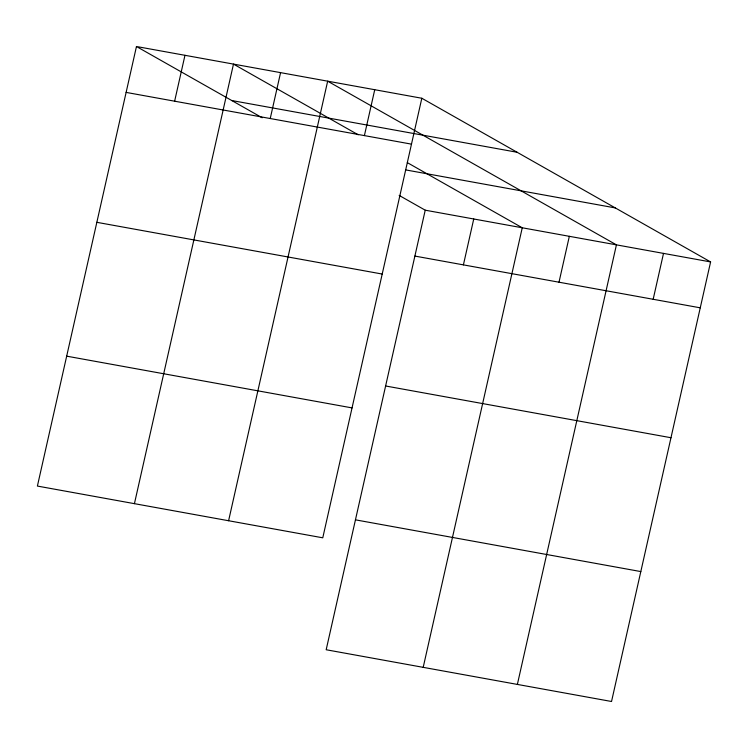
<?xml version="1.0" encoding="UTF-8"?>
<svg xmlns="http://www.w3.org/2000/svg" width="748" height="748" viewBox="0 0 748 748"><rect width="100%" height="100%" fill="white"/><g stroke="black" fill="none" stroke-linecap="round" stroke-linejoin="round"><path stroke-width="1.12" d="M136.463 46.507L37.4 486.069L322.771 537.812L421.825 98.25L136.463 46.507L262.193 117.773M174.63 101.195L184.971 55.305M134.425 503.666L233.488 64.104L358.236 134.808M270.234 118.53L280.575 72.64M228.598 520.739L327.661 81.177L616.427 244.858L517.373 684.42M364.398 135.603L374.739 89.713M399.151 195.406L425.229 210.188L326.175 649.75L611.537 701.493L710.6 261.931L421.825 98.25M463.405 264.876L473.746 218.986M423.2 667.347L522.254 227.775L407.323 162.634M558.999 282.211L569.34 236.312M653.172 299.284L663.513 253.394M231.758 100.522L517.12 152.265M126.122 92.397L411.484 144.14M405.528 169.88L615.305 207.916M425.229 210.188L710.6 261.931M414.888 256.078L700.259 307.821M96.838 222.315L382.209 274.049M385.613 385.987L670.984 437.73M66.675 356.16L352.046 407.903M355.45 519.841L640.821 571.575"/></g></svg>
